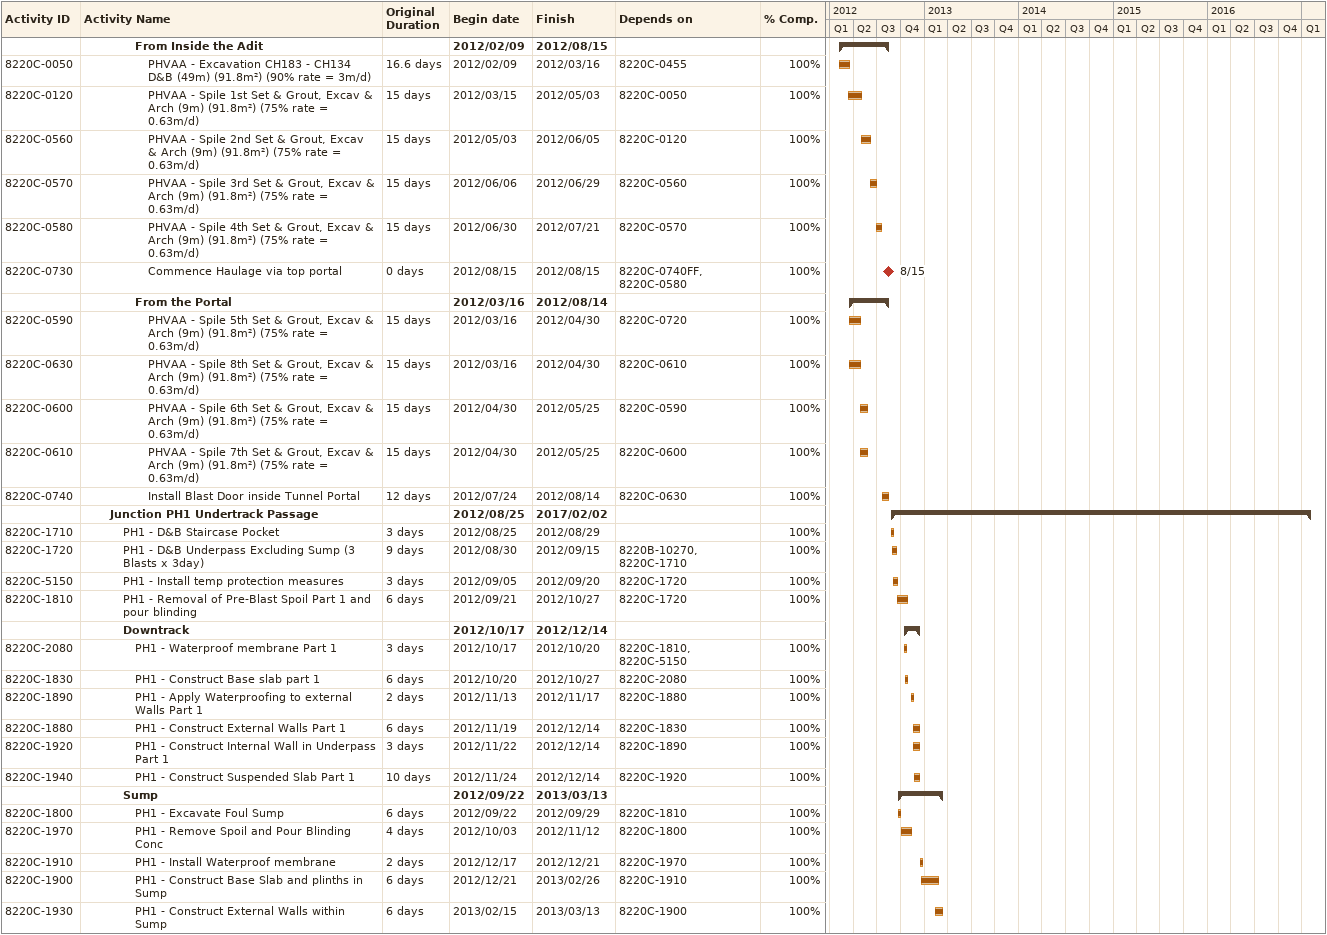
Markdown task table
| ID | Level | Task | Original duration | Start | Finish | Predecessors | % complete |
|---|---|---|---|---|---|---|---|
|  | 5 | **From Inside the Adit** |  | 2012-02-09 | 2012-08-15 |  |  |
| 8220C-0050 | 6 | PHVAA - Excavation CH183 - CH134 D&B (49m) (91.8m²) (90% rate = 3m/d) | 16.6d | 2012-02-09 | 2012-03-16 | 8220C-0455 | 100 |
| 8220C-0120 | 6 | PHVAA - Spile 1st Set & Grout, Excav & Arch (9m) (91.8m²) (75% rate = 0.63m/d) | 15d | 2012-03-15 | 2012-05-03 | 8220C-0050 | 100 |
| 8220C-0560 | 6 | PHVAA - Spile 2nd Set & Grout, Excav & Arch (9m) (91.8m²) (75% rate = 0.63m/d) | 15d | 2012-05-03 | 2012-06-05 | 8220C-0120 | 100 |
| 8220C-0570 | 6 | PHVAA - Spile 3rd Set & Grout, Excav & Arch (9m) (91.8m²) (75% rate = 0.63m/d) | 15d | 2012-06-06 | 2012-06-29 | 8220C-0560 | 100 |
| 8220C-0580 | 6 | PHVAA - Spile 4th Set & Grout, Excav & Arch (9m) (91.8m²) (75% rate = 0.63m/d) | 15d | 2012-06-30 | 2012-07-21 | 8220C-0570 | 100 |
| 8220C-0730 | 6 | Commence Haulage via top portal | 0d | 2012-08-15 | 2012-08-15 | 8220C-0740FF, 8220C-0580 | 100 |
|  | 5 | **From the Portal** |  | 2012-03-16 | 2012-08-14 |  |  |
| 8220C-0590 | 6 | PHVAA - Spile 5th Set & Grout, Excav & Arch (9m) (91.8m²) (75% rate = 0.63m/d) | 15d | 2012-03-16 | 2012-04-30 | 8220C-0720 | 100 |
| 8220C-0630 | 6 | PHVAA - Spile 8th Set & Grout, Excav & Arch (9m) (91.8m²) (75% rate = 0.63m/d) | 15d | 2012-03-16 | 2012-04-30 | 8220C-0610 | 100 |
| 8220C-0600 | 6 | PHVAA - Spile 6th Set & Grout, Excav & Arch (9m) (91.8m²) (75% rate = 0.63m/d) | 15d | 2012-04-30 | 2012-05-25 | 8220C-0590 | 100 |
| 8220C-0610 | 6 | PHVAA - Spile 7th Set & Grout, Excav & Arch (9m) (91.8m²) (75% rate = 0.63m/d) | 15d | 2012-04-30 | 2012-05-25 | 8220C-0600 | 100 |
| 8220C-0740 | 6 | Install Blast Door inside Tunnel Portal | 12d | 2012-07-24 | 2012-08-14 | 8220C-0630 | 100 |
|  | 3 | **Junction PH1 Undertrack Passage** |  | 2012-08-25 | 2017-02-02 |  |  |
| 8220C-1710 | 4 | PH1 - D&B Staircase Pocket | 3d | 2012-08-25 | 2012-08-29 |  | 100 |
| 8220C-1720 | 4 | PH1 - D&B Underpass Excluding Sump (3 Blasts x 3day) | 9d | 2012-08-30 | 2012-09-15 | 8220B-10270, 8220C-1710 | 100 |
| 8220C-5150 | 4 | PH1 - Install temp protection measures | 3d | 2012-09-05 | 2012-09-20 | 8220C-1720 | 100 |
| 8220C-1810 | 4 | PH1 - Removal of Pre-Blast Spoil Part 1 and pour blinding | 6d | 2012-09-21 | 2012-10-27 | 8220C-1720 | 100 |
|  | 4 | **Downtrack** |  | 2012-10-17 | 2012-12-14 |  |  |
| 8220C-2080 | 5 | PH1 - Waterproof membrane Part 1 | 3d | 2012-10-17 | 2012-10-20 | 8220C-1810, 8220C-5150 | 100 |
| 8220C-1830 | 5 | PH1 - Construct Base slab part 1 | 6d | 2012-10-20 | 2012-10-27 | 8220C-2080 | 100 |
| 8220C-1890 | 5 | PH1 - Apply Waterproofing to external Walls Part 1 | 2d | 2012-11-13 | 2012-11-17 | 8220C-1880 | 100 |
| 8220C-1880 | 5 | PH1 - Construct External Walls Part 1 | 6d | 2012-11-19 | 2012-12-14 | 8220C-1830 | 100 |
| 8220C-1920 | 5 | PH1 - Construct Internal Wall in Underpass Part 1 | 3d | 2012-11-22 | 2012-12-14 | 8220C-1890 | 100 |
| 8220C-1940 | 5 | PH1 - Construct Suspended Slab Part 1 | 10d | 2012-11-24 | 2012-12-14 | 8220C-1920 | 100 |
|  | 4 | **Sump** |  | 2012-09-22 | 2013-03-13 |  |  |
| 8220C-1800 | 5 | PH1 - Excavate Foul Sump | 6d | 2012-09-22 | 2012-09-29 | 8220C-1810 | 100 |
| 8220C-1970 | 5 | PH1 - Remove Spoil and Pour Blinding Conc | 4d | 2012-10-03 | 2012-11-12 | 8220C-1800 | 100 |
| 8220C-1910 | 5 | PH1 - Install Waterproof membrane | 2d | 2012-12-17 | 2012-12-21 | 8220C-1970 | 100 |
| 8220C-1900 | 5 | PH1 - Construct Base Slab and plinths in Sump | 6d | 2012-12-21 | 2013-02-26 | 8220C-1910 | 100 |
| 8220C-1930 | 5 | PH1 - Construct External Walls within Sump | 6d | 2013-02-15 | 2013-03-13 | 8220C-1900 | 100 |
